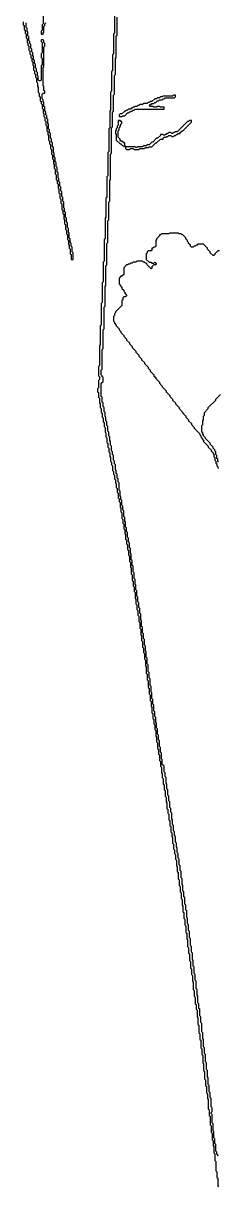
# Model space of a CAD drawing. Header units: metres. Extents: x 0 to 100, y 0 to 128.
# Drawn here: x 55.7 to 60.88, y 16.25 to 47.24 of the extents above; entities that cross this region are included whole.
import ezdxf

# ---------------------------------------------------------------- set-up
doc = ezdxf.new("R2010")
doc.units = ezdxf.units.M

msp = doc.modelspace()

# ---------------------------------------------------------------- linework, layer by layer
for points in [[(58.125, 47.725), (58.125, 46.975), (58.1, 46.95), (58.1, 46.425), (58.075, 46.4), (58.075, 45.975), (58.05, 45.95), (58.05, 45.425), (58.025, 45.4), (58.025, 44.925), (58, 44.9), (58, 44.45), (57.975, 44.425), (57.975, 43.825), (57.95, 43.8), (57.95, 43.175), (57.925, 43.15), (57.925, 42.6), (57.9, 42.575), (57.9, 42.075), (57.875, 42.05), (57.875, 41.5), (57.85, 41.475), (57.85, 40.9), (57.825, 40.875), (57.825, 40.35), (57.8, 40.325), (57.8, 39.8), (57.775, 39.775), (57.775, 39.2), (57.75, 39.175), (57.75, 38.675), (57.725, 38.65), (57.725, 38.125), (57.7, 38.1), (57.7, 37.85), (57.725, 37.825), (57.725, 37.75), (57.7, 37.725), (57.7, 37.525), (57.675, 37.5), (57.675, 37.425), (57.7, 37.4), (57.7, 37.275), (57.725, 37.25), (57.725, 37.125), (57.75, 37.1), (57.75, 37), (57.775, 36.975), (57.775, 36.875), (57.8, 36.85), (57.8, 36.75), (57.825, 36.725), (57.825, 36.625), (57.85, 36.6), (57.85, 36.5), (57.875, 36.475), (57.875, 36.35), (57.9, 36.325), (57.9, 36.225), (57.925, 36.2), (57.925, 36.075), (57.95, 36.05), (57.95, 35.95), (57.975, 35.925), (57.975, 35.825), (58, 35.8), (58, 35.7), (58.025, 35.675), (58.025, 35.575), (58.05, 35.55), (58.05, 35.475), (58.075, 35.45), (58.075, 35.325), (58.1, 35.3), (58.1, 35.225), (58.125, 35.2), (58.125, 35.1), (58.15, 35.075), (58.15, 35), (58.175, 34.975), (58.175, 34.875), (58.2, 34.85), (58.2, 34.75), (58.225, 34.725), (58.225, 34.6), (58.25, 34.575), (58.25, 34.5), (58.275, 34.475), (58.275, 34.35), (58.3, 34.325), (58.3, 34.225), (58.325, 34.2), (58.325, 34.05), (58.35, 34.025), (58.35, 33.925), (58.375, 33.9), (58.375, 33.775), (58.4, 33.75), (58.4, 33.65), (58.425, 33.625), (58.425, 33.5), (58.45, 33.475), (58.45, 33.375), (58.475, 33.35), (58.475, 33.225), (58.5, 33.2), (58.5, 33.075), (58.525, 33.05), (58.525, 32.9), (58.55, 32.875), (58.55, 32.75), (58.575, 32.725), (58.575, 32.575), (58.6, 32.55), (58.6, 32.4), (58.625, 32.375), (58.625, 32.25), (58.65, 32.225), (58.65, 32.1), (58.675, 32.075), (58.675, 31.925), (58.7, 31.9), (58.7, 31.775), (58.725, 31.75), (58.725, 31.625), (58.75, 31.6), (58.75, 31.475), (58.775, 31.45), (58.775, 31.3), (58.8, 31.275), (58.8, 31.125), (58.825, 31.1), (58.825, 30.95), (58.85, 30.925), (58.85, 30.8), (58.875, 30.775), (58.875, 30.625), (58.9, 30.6), (58.9, 30.475), (58.925, 30.45), (58.925, 30.3), (58.95, 30.275), (58.95, 30.125), (58.975, 30.1), (58.975, 29.925), (59, 29.9), (59, 29.75), (59.025, 29.725), (59.025, 29.55), (59.05, 29.525), (59.05, 29.375), (59.075, 29.35), (59.075, 29.2), (59.1, 29.175), (59.1, 29.05), (59.125, 29.025), (59.125, 28.875), (59.15, 28.85), (59.15, 28.725), (59.175, 28.7), (59.175, 28.575), (59.2, 28.55), (59.2, 28.425), (59.225, 28.4), (59.225, 28.25), (59.25, 28.225), (59.25, 28.1), (59.275, 28.075), (59.275, 27.925), (59.3, 27.9), (59.3, 27.775), (59.325, 27.75), (59.325, 27.6), (59.35, 27.575), (59.35, 27.45), (59.375, 27.425), (59.375, 27.275), (59.4, 27.25), (59.4, 27.15), (59.425, 27.125), (59.425, 26.975), (59.45, 26.95), (59.45, 26.825), (59.475, 26.8), (59.475, 26.65), (59.5, 26.625), (59.5, 26.5), (59.525, 26.475), (59.525, 26.325), (59.55, 26.3), (59.55, 26.2), (59.575, 26.175), (59.575, 26.025), (59.6, 26), (59.6, 25.875), (59.625, 25.85), (59.625, 25.7), (59.65, 25.675), (59.65, 25.575), (59.675, 25.55), (59.675, 25.4), (59.7, 25.375), (59.7, 25.25), (59.725, 25.225), (59.725, 25.125), (59.75, 25.1), (59.75, 24.975), (59.775, 24.95), (59.775, 24.8), (59.8, 24.775), (59.8, 24.65), (59.825, 24.625), (59.825, 24.45), (59.85, 24.425), (59.85, 24.275), (59.875, 24.25), (59.875, 24.1), (59.9, 24.075), (59.9, 23.925), (59.925, 23.9), (59.925, 23.75), (59.95, 23.725), (59.95, 23.575), (59.975, 23.55), (59.975, 23.4), (60, 23.375), (60, 23.225), (60.025, 23.2), (60.025, 23.025), (60.05, 23), (60.05, 22.85), (60.075, 22.825), (60.075, 22.65), (60.1, 22.625), (60.1, 22.475), (60.125, 22.45), (60.125, 22.275), (60.15, 22.25), (60.15, 22.075), (60.175, 22.05), (60.175, 21.9), (60.2, 21.875), (60.2, 21.725), (60.225, 21.7), (60.225, 21.5), (60.25, 21.475), (60.25, 21.325), (60.275, 21.3), (60.275, 21.125), (60.3, 21.1), (60.3, 20.975), (60.325, 20.95), (60.325, 20.775), (60.35, 20.75), (60.35, 20.575), (60.375, 20.55), (60.375, 20.35), (60.4, 20.325), (60.4, 20.175), (60.425, 20.15), (60.425, 19.95), (60.45, 19.925), (60.45, 19.775), (60.475, 19.75), (60.475, 19.55), (60.5, 19.525), (60.5, 19.35), (60.525, 19.325), (60.525, 19.125), (60.55, 19.1), (60.55, 18.95), (60.575, 18.925), (60.575, 18.75), (60.6, 18.725), (60.6, 18.6), (60.625, 18.575), (60.625, 18.325), (60.65, 18.3), (60.65, 18.15), (60.675, 18.125), (60.675, 17.9), (60.7, 17.875), (60.7, 17.7), (60.725, 17.675), (60.725, 17.5), (60.75, 17.475), (60.75, 17.35), (60.775, 17.325), (60.775, 17.15), (60.8, 17.125), (60.8, 16.95), (60.825, 16.925), (60.825, 16.675), (60.85, 16.65), (60.85, 16.5), (60.875, 16.475), (60.875, 16.275), (60.9, 16.25)], [(56.225, 47.475), (56.225, 47.225), (56.2, 47.2), (56.2, 47.05), (56.175, 47.025), (56.175, 46.95), (56.225, 46.95), (56.225, 46.975), (56.25, 47), (56.25, 47.15), (56.275, 47.175), (56.275, 47.225), (56.3, 47.25)], [(55.7, 47.275), (55.7, 47.2), (55.725, 47.175), (55.725, 47.075), (55.75, 47.05), (55.75, 46.975), (55.775, 46.95), (55.775, 46.85), (55.8, 46.825), (55.8, 46.725), (55.825, 46.7), (55.825, 46.65), (55.85, 46.625), (55.85, 46.525), (55.875, 46.5), (55.875, 46.425), (55.9, 46.4), (55.9, 46.325), (55.925, 46.3), (55.925, 46.225), (55.95, 46.2), (55.95, 46.125), (55.975, 46.1), (55.975, 46), (56, 45.975), (56, 45.9), (56.025, 45.875), (56.025, 45.8), (56.05, 45.775), (56.05, 45.675), (56.075, 45.65), (56.075, 45.55), (56.1, 45.525), (56.1, 45.4), (56.125, 45.375), (56.125, 45.3), (56.15, 45.275), (56.15, 45.175), (56.175, 45.15), (56.175, 45.1), (56.2, 45.075), (56.2, 44.975), (56.225, 44.95), (56.225, 44.85), (56.25, 44.825), (56.25, 44.75), (56.275, 44.725), (56.275, 44.65), (56.3, 44.625), (56.3, 44.525), (56.325, 44.5), (56.325, 44.375), (56.35, 44.35), (56.35, 44.275), (56.375, 44.25), (56.375, 44.125), (56.4, 44.1), (56.4, 44.025), (56.425, 44), (56.425, 43.9), (56.45, 43.875), (56.45, 43.75), (56.475, 43.725), (56.475, 43.625), (56.5, 43.6), (56.5, 43.5), (56.525, 43.475), (56.525, 43.375), (56.55, 43.35), (56.55, 43.225), (56.575, 43.2), (56.575, 43.075), (56.6, 43.05), (56.6, 42.975), (56.625, 42.95), (56.625, 42.85), (56.65, 42.825), (56.65, 42.725), (56.675, 42.7), (56.675, 42.575), (56.7, 42.55), (56.7, 42.45), (56.725, 42.425), (56.725, 42.275), (56.75, 42.25), (56.75, 42.175), (56.775, 42.15), (56.775, 42.025), (56.8, 42), (56.8, 41.9), (56.825, 41.875), (56.825, 41.75), (56.85, 41.725), (56.85, 41.625), (56.875, 41.6), (56.875, 41.475), (56.9, 41.45), (56.9, 41.35), (56.925, 41.325), (56.925, 41.25), (56.95, 41.225), (56.95, 41.1), (56.975, 41.075), (56.975, 40.95), (57.025, 40.95), (57.025, 41.125), (57, 41.15), (57, 41.275), (56.975, 41.3), (56.975, 41.375), (56.95, 41.4), (56.95, 41.5), (56.925, 41.525), (56.925, 41.65), (56.9, 41.675), (56.9, 41.775), (56.875, 41.8), (56.875, 41.925), (56.85, 41.95), (56.85, 42.05), (56.825, 42.075), (56.825, 42.2), (56.8, 42.225), (56.8, 42.3), (56.775, 42.325), (56.775, 42.475), (56.75, 42.5), (56.75, 42.6), (56.725, 42.625), (56.725, 42.75), (56.7, 42.775), (56.7, 42.875), (56.675, 42.9), (56.675, 43), (56.65, 43.025), (56.65, 43.1), (56.625, 43.125), (56.625, 43.25), (56.6, 43.275), (56.6, 43.4), (56.575, 43.425), (56.575, 43.525), (56.55, 43.55), (56.55, 43.65), (56.525, 43.675), (56.525, 43.775), (56.5, 43.8), (56.5, 43.925), (56.475, 43.95), (56.475, 44.05), (56.45, 44.075), (56.45, 44.15), (56.425, 44.175), (56.425, 44.3), (56.4, 44.325), (56.4, 44.4), (56.375, 44.425), (56.375, 44.55), (56.35, 44.575), (56.35, 44.675), (56.325, 44.7), (56.325, 44.775), (56.3, 44.8), (56.3, 44.875), (56.275, 44.9), (56.275, 45), (56.25, 45.025), (56.25, 45.125), (56.225, 45.15), (56.225, 45.2), (56.2, 45.225), (56.2, 45.35), (56.225, 45.375), (56.275, 45.375), (56.275, 45.425), (56.25, 45.45), (56.25, 45.55), (56.225, 45.575), (56.225, 46.05), (56.25, 46.075), (56.25, 46.6), (56.275, 46.625), (56.275, 46.7), (56.25, 46.725), (56.25, 46.775), (56.225, 46.8), (56.175, 46.8), (56.175, 46.75), (56.2, 46.725), (56.2, 46.45), (56.175, 46.425), (56.175, 46.325), (56.2, 46.3), (56.2, 46.125), (56.175, 46.1), (56.175, 45.725), (56.15, 45.7), (56.125, 45.7), (56.1, 45.725), (56.1, 45.825), (56.075, 45.85), (56.075, 45.925), (56.05, 45.95), (56.05, 46.025), (56.025, 46.05), (56.025, 46.15), (56, 46.175), (56, 46.25), (55.975, 46.275), (55.975, 46.35), (55.95, 46.375), (55.95, 46.45), (55.925, 46.475), (55.925, 46.55), (55.9, 46.575), (55.9, 46.675), (55.875, 46.7), (55.875, 46.75), (55.85, 46.775), (55.85, 46.875), (55.825, 46.9), (55.825, 47), (55.8, 47.025), (55.8, 47.1), (55.775, 47.125), (55.775, 47.25)], [(60.9, 17.075), (60.85, 17.125), (60.85, 17.175), (60.825, 17.2), (60.825, 17.375), (60.8, 17.4), (60.8, 17.525), (60.775, 17.55), (60.775, 17.725), (60.75, 17.75), (60.75, 17.925), (60.725, 17.95), (60.725, 18.175), (60.7, 18.2), (60.7, 18.225), (60.725, 18.25), (60.725, 18.35), (60.7, 18.375), (60.7, 18.6), (60.675, 18.625), (60.675, 18.75), (60.65, 18.775), (60.65, 18.95), (60.625, 18.975), (60.625, 19.15), (60.6, 19.175), (60.6, 19.35), (60.575, 19.375), (60.575, 19.55), (60.55, 19.575), (60.55, 19.775), (60.525, 19.8), (60.525, 19.95), (60.5, 19.975), (60.5, 20.175), (60.475, 20.2), (60.475, 20.35), (60.45, 20.375), (60.45, 20.6), (60.425, 20.625), (60.425, 20.775), (60.4, 20.8), (60.4, 20.975), (60.375, 21), (60.375, 21.125), (60.35, 21.15), (60.35, 21.325), (60.325, 21.35), (60.325, 21.5), (60.3, 21.525), (60.3, 21.725), (60.275, 21.75), (60.275, 21.9), (60.25, 21.925), (60.25, 22.1), (60.225, 22.125), (60.225, 22.275), (60.2, 22.3), (60.2, 22.475), (60.175, 22.5), (60.175, 22.65), (60.15, 22.675), (60.15, 22.85), (60.125, 22.875), (60.125, 23.05), (60.1, 23.075), (60.1, 23.225), (60.075, 23.25), (60.075, 23.4), (60.05, 23.425), (60.05, 23.6), (60.025, 23.625), (60.025, 23.75), (60, 23.775), (60, 23.95), (59.975, 23.975), (59.975, 24.1), (59.95, 24.125), (59.95, 24.275), (59.925, 24.3), (59.925, 24.45), (59.9, 24.475), (59.9, 24.65), (59.875, 24.675), (59.875, 24.8), (59.85, 24.825), (59.85, 24.975), (59.825, 25), (59.825, 25.125), (59.8, 25.15), (59.8, 25.275), (59.775, 25.3), (59.775, 25.4), (59.75, 25.425), (59.75, 25.575), (59.725, 25.6), (59.725, 25.7), (59.7, 25.725), (59.7, 25.875), (59.675, 25.9), (59.675, 26.025), (59.65, 26.05), (59.65, 26.2), (59.625, 26.225), (59.625, 26.325), (59.6, 26.35), (59.6, 26.5), (59.575, 26.525), (59.575, 26.65), (59.55, 26.675), (59.55, 26.825), (59.525, 26.85), (59.525, 26.975), (59.5, 27), (59.5, 27.15), (59.475, 27.175), (59.475, 27.275), (59.45, 27.3), (59.45, 27.45), (59.4, 27.5), (59.4, 27.625), (59.375, 27.65), (59.375, 27.8), (59.35, 27.825), (59.35, 27.95), (59.325, 27.975), (59.325, 28.125), (59.3, 28.15), (59.3, 28.275), (59.275, 28.3), (59.275, 28.45), (59.25, 28.475), (59.25, 28.6), (59.225, 28.625), (59.225, 28.75), (59.2, 28.775), (59.2, 28.9), (59.175, 28.925), (59.175, 29.075), (59.15, 29.1), (59.15, 29.225), (59.125, 29.25), (59.125, 29.4), (59.1, 29.425), (59.1, 29.575), (59.075, 29.6), (59.075, 29.775), (59.05, 29.8), (59.05, 29.95), (59.025, 29.975), (59.025, 30.15), (59, 30.175), (59, 30.325), (58.975, 30.35), (58.975, 30.5), (58.95, 30.525), (58.95, 30.65), (58.925, 30.675), (58.925, 30.825), (58.9, 30.85), (58.9, 30.975), (58.875, 31), (58.875, 31.15), (58.85, 31.175), (58.85, 31.325), (58.825, 31.35), (58.825, 31.5), (58.8, 31.525), (58.8, 31.65), (58.775, 31.675), (58.775, 31.8), (58.75, 31.825), (58.75, 31.95), (58.725, 31.975), (58.725, 32.125), (58.7, 32.15), (58.7, 32.275), (58.675, 32.3), (58.675, 32.425), (58.65, 32.45), (58.65, 32.6), (58.625, 32.625), (58.625, 32.775), (58.6, 32.8), (58.6, 32.925), (58.575, 32.95), (58.575, 33.1), (58.55, 33.125), (58.55, 33.25), (58.525, 33.275), (58.525, 33.4), (58.5, 33.425), (58.5, 33.525), (58.475, 33.55), (58.475, 33.675), (58.45, 33.7), (58.45, 33.8), (58.425, 33.825), (58.425, 33.95), (58.4, 33.975), (58.4, 34.075), (58.375, 34.1), (58.375, 34.25), (58.35, 34.275), (58.35, 34.375), (58.325, 34.4), (58.325, 34.525), (58.3, 34.55), (58.3, 34.625), (58.275, 34.65), (58.275, 34.775), (58.25, 34.8), (58.25, 35), (58.225, 35.025), (58.225, 35.1), (58.2, 35.125), (58.2, 35.225), (58.175, 35.25), (58.175, 35.325), (58.15, 35.35), (58.15, 35.475), (58.125, 35.5), (58.125, 35.575), (58.1, 35.6), (58.1, 35.725), (58.075, 35.75), (58.075, 35.825), (58.05, 35.85), (58.05, 35.975), (58.025, 36), (58.025, 36.1), (58, 36.125), (58, 36.225), (57.975, 36.25), (57.975, 36.35), (57.95, 36.375), (57.95, 36.5), (57.925, 36.525), (57.925, 36.625), (57.9, 36.65), (57.9, 36.75), (57.875, 36.775), (57.875, 36.875), (57.85, 36.9), (57.85, 37), (57.825, 37.025), (57.825, 37.125), (57.8, 37.15), (57.8, 37.275), (57.775, 37.3), (57.775, 37.65), (57.825, 37.7), (57.825, 37.8), (57.8, 37.825), (57.8, 37.85), (57.775, 37.875), (57.775, 38), (57.8, 38.025), (57.8, 38.55), (57.825, 38.575), (57.825, 39.075), (57.85, 39.1), (57.85, 39.675), (57.875, 39.7), (57.875, 40.225), (57.9, 40.25), (57.9, 40.775), (57.925, 40.8), (57.925, 41.375), (57.95, 41.4), (57.95, 41.975), (57.975, 42), (57.975, 42.475), (58, 42.5), (58, 43.05), (58.025, 43.075), (58.025, 43.75), (58.05, 43.775), (58.05, 44.45), (58.075, 44.475), (58.075, 44.875), (58.1, 44.9), (58.1, 45.325), (58.125, 45.35), (58.125, 45.85), (58.15, 45.875), (58.15, 46.3), (58.175, 46.325), (58.175, 46.9), (58.2, 46.925), (58.2, 47.4)], [(60.925, 41.175), (60.875, 41.175), (60.8, 41.1), (60.8, 41.075), (60.775, 41.05), (60.75, 41.05), (60.675, 41.125), (60.675, 41.15), (60.6, 41.225), (60.6, 41.25), (60.5, 41.35), (60.35, 41.35), (60.325, 41.325), (60.3, 41.325), (60.275, 41.3), (60.25, 41.3), (60.225, 41.275), (60.175, 41.275), (60.15, 41.3), (60.15, 41.325), (60.1, 41.375), (60.1, 41.4), (60.075, 41.425), (60.075, 41.45), (60.025, 41.5), (60.025, 41.525), (59.95, 41.6), (59.925, 41.6), (59.9, 41.625), (59.85, 41.625), (59.825, 41.65), (59.6, 41.65), (59.575, 41.625), (59.375, 41.625), (59.35, 41.6), (59.325, 41.6), (59.325, 41.575), (59.25, 41.5), (59.25, 41.475), (59.225, 41.45), (59.225, 41.3), (59.2, 41.275), (59.175, 41.275), (59.15, 41.25), (59.125, 41.25), (59.125, 41.2), (59.1, 41.175), (59.025, 41.175), (59, 41.15), (59, 41.125), (58.975, 41.1), (58.975, 40.95), (59.05, 40.875), (59.1, 40.875), (59.125, 40.85), (59.175, 40.85), (59.2, 40.875), (59.25, 40.825), (59.225, 40.8), (59.175, 40.8), (59.125, 40.75), (59.125, 40.725), (59.1, 40.7), (59, 40.8), (59, 40.825), (58.975, 40.85), (58.95, 40.85), (58.925, 40.875), (58.9, 40.875), (58.875, 40.9), (58.725, 40.9), (58.7, 40.875), (58.625, 40.875), (58.6, 40.85), (58.55, 40.85), (58.525, 40.825), (58.5, 40.825), (58.475, 40.8), (58.45, 40.8), (58.375, 40.725), (58.375, 40.55), (58.325, 40.5), (58.3, 40.5), (58.25, 40.45), (58.25, 40.3), (58.275, 40.275), (58.275, 40.25), (58.325, 40.2), (58.325, 40.175), (58.375, 40.125), (58.375, 40.1), (58.4, 40.075), (58.4, 40.05), (58.45, 40), (58.45, 39.975), (58.425, 39.95), (58.375, 39.95), (58.35, 39.925), (58.35, 39.875), (58.325, 39.85), (58.325, 39.725), (58.15, 39.55), (58.15, 39.525), (58.125, 39.5), (58.125, 39.45), (58.1, 39.425), (58.1, 39.3), (58.125, 39.275), (58.125, 39.25), (58.175, 39.2), (58.175, 39.175), (58.25, 39.1), (58.25, 39.075), (58.3, 39.025), (58.3, 39), (58.375, 38.925), (58.375, 38.9), (58.45, 38.825), (58.45, 38.8), (58.525, 38.725), (58.525, 38.7), (58.6, 38.625), (58.6, 38.6), (58.7, 38.5), (58.7, 38.475), (58.775, 38.4), (58.775, 38.375), (58.85, 38.3), (58.85, 38.275), (58.925, 38.2), (58.925, 38.175), (59.025, 38.075), (59.025, 38.05), (59.075, 38), (59.075, 37.975), (59.175, 37.875), (59.175, 37.85), (59.225, 37.8), (59.225, 37.775), (59.325, 37.675), (59.325, 37.65), (59.4, 37.575), (59.4, 37.55), (59.5, 37.45), (59.5, 37.425), (59.6, 37.325), (59.6, 37.3), (59.675, 37.225), (59.675, 37.2), (59.75, 37.125), (59.75, 37.1), (59.85, 37), (59.85, 36.975), (59.95, 36.875), (59.95, 36.85), (60.025, 36.775), (60.025, 36.75), (60.1, 36.675), (60.1, 36.65), (60.175, 36.575), (60.175, 36.55), (60.25, 36.475), (60.25, 36.45), (60.4, 36.3), (60.4, 36.275), (60.425, 36.25), (60.425, 36.225), (60.45, 36.2), (60.45, 36.175), (60.5, 36.125), (60.5, 36.1), (60.625, 35.975), (60.625, 35.95), (60.7, 35.875), (60.7, 35.85), (60.75, 35.8), (60.75, 35.775), (60.775, 35.75), (60.775, 35.7), (60.8, 35.675), (60.8, 35.6), (60.825, 35.575), (60.825, 35.525), (60.85, 35.5), (60.85, 35.45), (60.875, 35.425), (60.875, 35.4), (60.9, 35.375)], [(60.9, 35.55), (60.875, 35.575), (60.875, 35.625), (60.85, 35.65), (60.85, 35.725), (60.825, 35.75), (60.825, 35.825), (60.8, 35.85), (60.8, 35.875), (60.75, 35.925), (60.75, 35.95), (60.675, 36.025), (60.675, 36.05), (60.55, 36.175), (60.55, 36.2), (60.5, 36.25), (60.5, 36.275), (60.475, 36.3), (60.475, 36.325), (60.45, 36.35), (60.45, 36.525), (60.475, 36.55), (60.475, 36.65), (60.5, 36.675), (60.5, 36.775), (60.525, 36.8), (60.525, 36.875), (60.625, 36.975), (60.625, 37), (60.825, 37.2), (60.825, 37.225), (60.95, 37.35)]]:
    msp.add_lwpolyline(points)
for points in [[(59.7, 45.325), (59.675, 45.3), (59.425, 45.3), (59.4, 45.275), (59.35, 45.275), (59.325, 45.25), (59.275, 45.25), (59.25, 45.225), (59.2, 45.225), (59.125, 45.15), (59.075, 45.15), (59.05, 45.125), (59.025, 45.125), (59, 45.1), (58.9, 45.1), (58.875, 45.075), (58.8, 45.075), (58.775, 45.05), (58.75, 45.05), (58.725, 45.025), (58.675, 45.025), (58.65, 45), (58.625, 45), (58.6, 44.975), (58.575, 44.975), (58.55, 44.95), (58.5, 44.95), (58.475, 44.925), (58.45, 44.925), (58.425, 44.9), (58.4, 44.9), (58.325, 44.825), (58.275, 44.825), (58.25, 44.8), (58.25, 44.75), (58.325, 44.75), (58.35, 44.775), (58.4, 44.775), (58.475, 44.85), (58.5, 44.85), (58.525, 44.875), (58.55, 44.875), (58.575, 44.9), (58.6, 44.9), (58.625, 44.925), (58.65, 44.925), (58.675, 44.95), (59.45, 44.95), (59.45, 45), (59.35, 45), (59.325, 45.025), (59.275, 45.025), (59.25, 45), (59.175, 45), (59.15, 45.025), (59.075, 45.025), (59.05, 45.05), (59.075, 45.075), (59.1, 45.075), (59.125, 45.1), (59.175, 45.1), (59.2, 45.125), (59.225, 45.125), (59.275, 45.175), (59.3, 45.175), (59.325, 45.2), (59.4, 45.2), (59.425, 45.225), (59.45, 45.225), (59.475, 45.25), (59.725, 45.25), (59.75, 45.275), (59.75, 45.325)], [(58.225, 44.65), (58.225, 44.525), (58.2, 44.5), (58.2, 44.45), (58.175, 44.425), (58.175, 44.4), (58.15, 44.375), (58.15, 44.3), (58.175, 44.275), (58.175, 44.125), (58.275, 44.025), (58.3, 44.025), (58.35, 43.975), (58.4, 43.975), (58.425, 43.95), (58.425, 43.9), (58.45, 43.875), (58.525, 43.875), (58.55, 43.9), (58.625, 43.9), (58.65, 43.875), (58.775, 43.875), (58.8, 43.9), (58.925, 43.9), (58.95, 43.925), (59.025, 43.925), (59.05, 43.95), (59.125, 43.95), (59.225, 44.05), (59.25, 44.05), (59.35, 44.15), (59.425, 44.15), (59.425, 44.175), (59.45, 44.2), (59.5, 44.2), (59.525, 44.225), (59.55, 44.225), (59.575, 44.25), (59.625, 44.25), (59.65, 44.225), (59.7, 44.225), (59.725, 44.25), (59.75, 44.25), (59.775, 44.275), (59.8, 44.275), (59.825, 44.3), (59.875, 44.3), (59.875, 44.325), (59.925, 44.375), (59.95, 44.375), (60.175, 44.6), (60.175, 44.65), (60.125, 44.65), (60.1, 44.625), (60.075, 44.625), (59.8, 44.35), (59.75, 44.35), (59.725, 44.325), (59.7, 44.325), (59.675, 44.3), (59.65, 44.3), (59.625, 44.325), (59.575, 44.325), (59.55, 44.3), (59.525, 44.3), (59.5, 44.275), (59.475, 44.275), (59.45, 44.25), (59.425, 44.275), (59.35, 44.275), (59.35, 44.25), (59.275, 44.175), (59.25, 44.175), (59.15, 44.075), (59.125, 44.075), (59.05, 44), (59, 44), (58.975, 43.975), (58.9, 43.975), (58.875, 43.95), (58.75, 43.95), (58.725, 43.925), (58.7, 43.925), (58.675, 43.95), (58.425, 43.95), (58.4, 43.975), (58.4, 44.05), (58.375, 44.05), (58.325, 44.1), (58.3, 44.1), (58.275, 44.125), (58.275, 44.15), (58.225, 44.2), (58.225, 44.375), (58.25, 44.4), (58.25, 44.45), (58.275, 44.475), (58.275, 44.5), (58.3, 44.525), (58.3, 44.55), (58.325, 44.575), (58.325, 44.625), (58.3, 44.625), (58.275, 44.65)]]:
    msp.add_lwpolyline(points, close=True)

doc.saveas('drawing.dxf')
